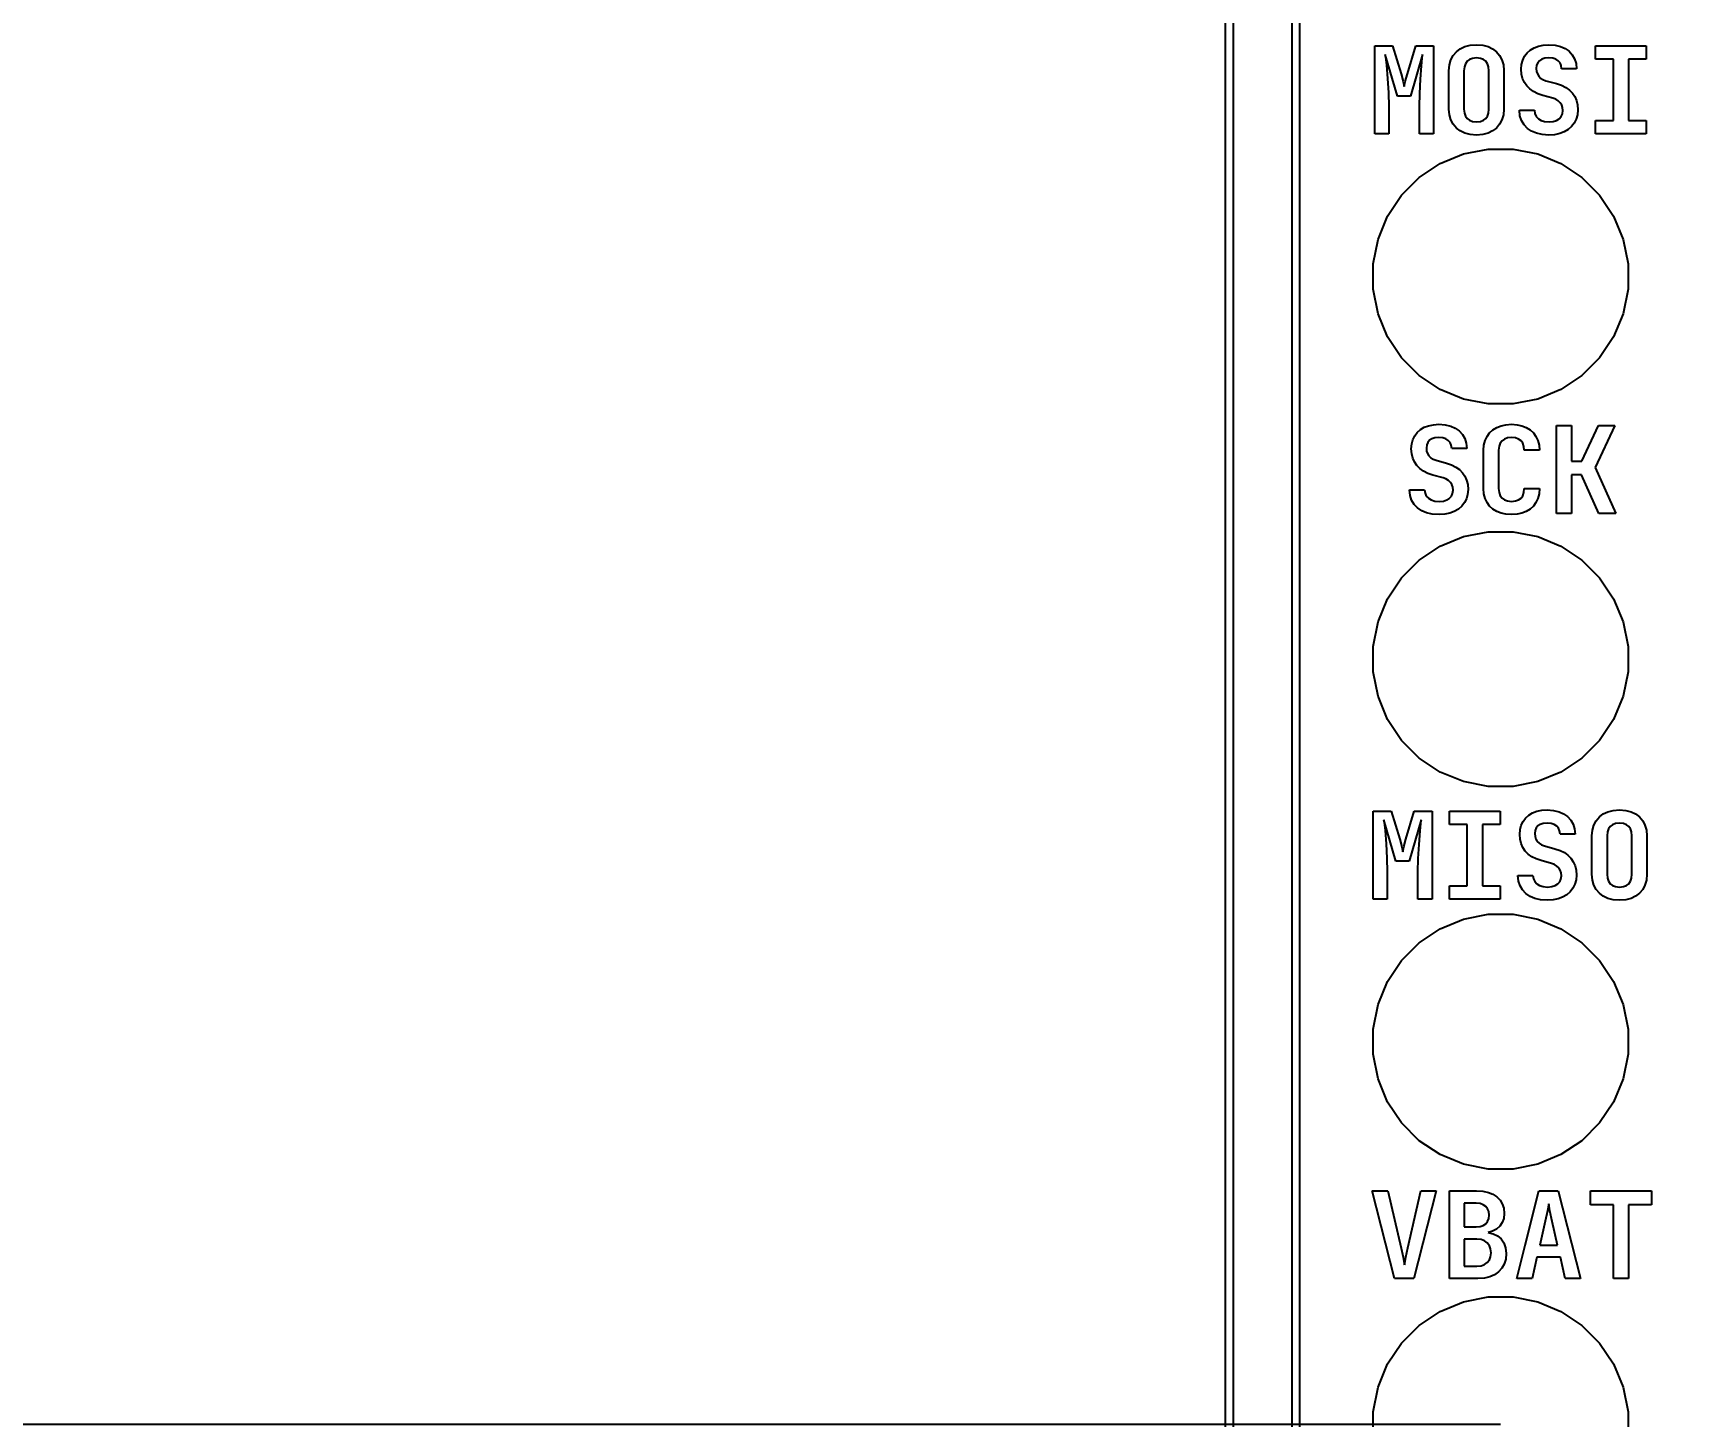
# Model space of a CAD drawing. Extents: x 76 to 193, y -170 to -23.
# Drawn here: x 123.59 to 134.55, y -95.02 to -85.83 of the extents above; entities that cross this region are included whole.
import ezdxf

# ---------------------------------------------------------------- set-up
doc = ezdxf.new("R2010")
doc.units = 0
doc.layers.get('0').update_dxf_attribs({"linetype": 'CONTINUOUS'})
doc.layers.get('Defpoints').update_dxf_attribs({"linetype": 'CONTINUOUS'})
doc.layers.add('BLACK', color=7, linetype='CONTINUOUS')
doc.dimstyles.get("Standard").update_dxf_attribs({"dimtxt": 3, "dimasz": 3, "dimexe": 0.18, "dimexo": 0.0625, "dimgap": 0.09, "dimtad": 0, "dimtih": 1, "dimtoh": 1, "dimzin": 0, "dimdsep": 46, "dimtxsty": 'Standard', "dimcen": 0.09, "dimclrd": 3, "dimclre": 3, "dimclrt": 3, "dimadec": 0, "dimazin": 0, "dimtfac": 1, "dimtofl": 0, "dimtmove": 0, "dimatfit": 3, "dimfxl": 1, "dimtolj": 1, "dimtzin": 0, "dimarcsym": 0})

# ---------------------------------------------------------------- blocks, each defined once
blk = doc.blocks.new('*D8')
at = {"color": 3, "linetype": 'Continuous', "lineweight": -2, "transparency": 16777216}
for p, q in [((133.352, -59.506), (111.055, -59.506)), ((111.235, -62.506), (111.235, -75.696)), ((111.235, -92.066), (111.235, -78.876)), ((133.324, -95.066), (111.055, -95.066))]:
    blk.add_line(p, q, dxfattribs=at)
at = {"color": 3, "linetype": 'Continuous', "transparency": 16777216}
for points in [[(110.735, -62.506), (111.735, -62.506), (111.235, -59.506)], [(110.735, -92.066), (111.735, -92.066), (111.235, -95.066)]]:
    blk.add_solid(points, dxfattribs=at)
at = {"layer": 'Defpoints', "color": 0, "linetype": 'Continuous', "transparency": 16777216}
for p in [(111.235, -59.506), (133.415, -59.506), (133.386, -95.066)]:
    blk.add_point(p, dxfattribs=at)
at = {"color": 3, "linetype": 'Continuous', "transparency": 16777216, "insert": (111.235, -77.286), "char_height": 3, "attachment_point": 5}
blk.add_mtext('\\A1;35.56', dxfattribs=at)
blk = doc.blocks.new('*D15')
at = {"color": 3, "linetype": 'Continuous', "lineweight": -2, "transparency": 16777216}
for p, q in [((134.414, -52.406), (82.008, -52.406)), ((82.188, -55.406), (82.188, -103.552)), ((82.188, -154.878), (82.188, -106.732)), ((134.486, -157.878), (82.008, -157.878))]:
    blk.add_line(p, q, dxfattribs=at)
at = {"color": 3, "linetype": 'Continuous', "transparency": 16777216}
for points in [[(81.688, -55.406), (82.688, -55.406), (82.188, -52.406)], [(81.688, -154.878), (82.688, -154.878), (82.188, -157.878)]]:
    blk.add_solid(points, dxfattribs=at)
at = {"layer": 'Defpoints', "color": 0, "linetype": 'Continuous', "transparency": 16777216}
for p in [(82.188, -52.406), (134.476, -52.406), (134.548, -157.878)]:
    blk.add_point(p, dxfattribs=at)
at = {"color": 3, "linetype": 'Continuous', "transparency": 16777216, "insert": (82.188, -105.142), "char_height": 3, "attachment_point": 5}
blk.add_mtext('\\A1;105.47', dxfattribs=at)

msp = doc.modelspace()

# ---------------------------------------------------------------- linework, layer by layer
at = {"layer": 'BLACK', "linetype": 'Continuous'}
for p, q in [((131.9407, -158.241999), (131.9407, -51.77095)), ((131.9907, -51.77095), (131.9907, -158.241999)), ((131.4995, -96.86557), (131.4995, -55.16557)), ((131.5495, -55.19057), (131.5495, -96.84057)), ((132.489271, -86.498415), (132.489271, -85.914741)), ((132.489271, -85.914741), (132.607604, -85.914741)), ((132.607604, -85.914741), (132.665183, -86.100249)), ((132.705942, -86.100249), (132.761113, -85.914741)), ((132.761113, -85.914741), (132.879446, -85.914741)), ((132.879446, -85.914741), (132.879446, -86.498415)), ((133.03086, -85.953545), (133.056697, -85.933636)), ((133.056697, -85.933636), (133.086894, -85.919104)), ((133.086894, -85.919104), (133.122292, -85.909977)), ((133.122292, -85.909977), (133.163989, -85.906749)), ((133.163989, -85.906749), (133.205667, -85.909976)), ((133.205667, -85.909976), (133.241054, -85.919103)), ((133.241054, -85.919103), (133.271246, -85.933634)), ((133.271246, -85.933634), (133.297083, -85.953545)), ((133.500559, -85.961014), (133.521585, -85.942164)), ((133.521585, -85.942164), (133.547254, -85.926745)), ((133.547254, -85.926745), (133.575373, -85.915921)), ((133.575373, -85.915921), (133.60752, -85.909133)), ((133.60752, -85.909133), (133.644405, -85.906749)), ((133.644405, -85.906749), (133.686716, -85.909791)), ((133.686716, -85.909791), (133.722507, -85.918364)), ((133.722507, -85.918364), (133.752874, -85.931924)), ((133.752874, -85.931924), (133.778686, -85.950335)), ((133.955295, -86.002714), (133.955295, -85.914741)), ((133.955295, -85.914741), (134.291102, -85.914741)), ((134.291102, -85.914741), (134.291102, -86.002714)), ((132.640372, -86.247371), (132.559622, -85.971517)), ((132.559622, -85.971517), (132.567613, -86.043089)), ((132.567613, -86.043089), (132.574802, -86.131446)), ((132.806687, -85.971517), (132.727543, -86.247371)), ((132.793078, -86.135424), (132.799882, -86.045881)), ((132.799882, -86.045881), (132.806687, -85.971517)), ((132.981692, -86.079451), (132.985017, -86.040473)), ((132.985017, -86.040473), (132.994482, -86.007141)), ((132.994482, -86.007141), (133.009709, -85.978417)), ((133.009709, -85.978417), (133.03086, -85.953545)), ((133.084215, -86.053047), (133.081634, -86.079451)), ((133.091297, -86.032578), (133.084215, -86.053047)), ((133.102397, -86.016707), (133.091297, -86.032578)), ((133.117648, -86.004929), (133.102397, -86.016707)), ((133.137687, -85.99743), (133.117648, -86.004929)), ((133.163989, -85.994688), (133.137687, -85.99743)), ((133.190268, -85.997429), (133.163989, -85.994688)), ((133.210296, -86.004928), (133.190268, -85.997429)), ((133.225546, -86.016707), (133.210296, -86.004928)), ((133.236667, -86.032581), (133.225546, -86.016707)), ((133.24376, -86.05305), (133.236667, -86.032581)), ((133.246344, -86.079451), (133.24376, -86.05305)), ((133.297083, -85.953545), (133.318288, -85.978425)), ((133.318288, -85.978425), (133.333522, -86.007035)), ((133.333522, -86.007035), (133.342972, -86.040106)), ((133.342972, -86.040106), (133.346287, -86.078648)), ((133.461305, -86.069854), (133.463922, -86.037448)), ((133.463922, -86.037448), (133.471453, -86.008896)), ((133.471453, -86.008896), (133.483673, -85.983521)), ((133.483673, -85.983521), (133.500559, -85.961014)), ((133.563757, -86.043353), (133.561248, -86.064271)), ((133.570841, -86.026473), (133.563757, -86.043353)), ((133.58243, -86.012694), (133.570841, -86.026473)), ((133.597635, -86.002732), (133.58243, -86.012694)), ((133.617568, -85.996289), (133.597635, -86.002732)), ((133.643603, -85.99392), (133.617568, -85.996289)), ((133.670108, -85.996364), (133.643603, -85.99392)), ((133.690718, -86.003061), (133.670108, -85.996364)), ((133.70673, -86.013497), (133.690718, -86.003061)), ((133.718993, -86.027893), (133.70673, -86.013497)), ((133.726481, -86.045547), (133.718993, -86.027893)), ((133.729133, -86.067446), (133.726481, -86.045547)), ((133.778686, -85.950335), (133.800247, -85.973748)), ((133.800247, -85.973748), (133.815719, -86.000581)), ((133.815719, -86.000581), (133.825413, -86.031495)), ((133.825413, -86.031495), (133.829076, -86.067446)), ((134.072826, -86.002714), (133.955295, -86.002714)), ((134.072826, -86.410476), (134.072826, -86.002714)), ((134.291102, -86.002714), (134.173571, -86.002714)), ((134.173571, -86.002714), (134.173571, -86.410476)), ((132.574802, -86.131446), (132.58042, -86.226189)), ((132.665183, -86.100249), (132.678374, -86.151023)), ((132.678374, -86.151023), (132.685179, -86.184977)), ((132.685179, -86.184977), (132.691948, -86.151023)), ((132.691948, -86.151023), (132.705942, -86.100249)), ((132.787878, -86.229784), (132.793078, -86.135424)), ((132.981692, -86.333704), (132.981692, -86.079451)), ((133.081634, -86.079451), (133.081634, -86.333704)), ((133.246344, -86.333704), (133.246344, -86.079451)), ((133.346287, -86.078648), (133.346287, -86.333704)), ((133.463748, -86.101804), (133.461305, -86.069854)), ((133.470825, -86.130498), (133.463748, -86.101804)), ((133.482363, -86.156486), (133.470825, -86.130498)), ((133.498469, -86.180196), (133.482363, -86.156486)), ((133.561248, -86.064271), (133.563158, -86.08395)), ((133.563158, -86.08395), (133.568646, -86.100962)), ((133.568646, -86.100962), (133.577614, -86.115847)), ((133.577614, -86.115847), (133.589788, -86.128268)), ((133.589788, -86.128268), (133.605428, -86.138272)), ((133.605428, -86.138272), (133.625212, -86.145823)), ((133.625212, -86.145823), (133.69476, -86.165016)), ((133.829076, -86.067446), (133.729133, -86.067446)), ((132.58042, -86.226189), (132.582828, -86.316919)), ((132.727543, -86.247371), (132.640372, -86.247371)), ((132.785889, -86.316919), (132.787878, -86.229784)), ((133.518367, -86.200666), (133.498469, -86.180196)), ((133.542273, -86.218013), (133.518367, -86.200666)), ((133.570719, -86.232293), (133.542273, -86.218013)), ((133.604414, -86.243358), (133.570719, -86.232293)), ((133.671589, -86.261748), (133.604414, -86.243358)), ((133.691365, -86.269286), (133.671589, -86.261748)), ((133.707427, -86.279418), (133.691365, -86.269286)), ((133.69476, -86.165016), (133.728898, -86.176104)), ((133.728898, -86.176104), (133.757523, -86.190343)), ((133.757523, -86.190343), (133.781394, -86.207561)), ((133.781394, -86.207561), (133.801089, -86.227794)), ((133.801089, -86.227794), (133.816938, -86.251257)), ((133.816938, -86.251257), (133.828366, -86.277328)), ((132.582828, -86.316919), (132.582828, -86.498415)), ((132.785889, -86.498415), (132.785889, -86.316919)), ((132.985017, -86.372682), (132.981692, -86.333704)), ((132.994481, -86.40602), (132.985017, -86.372682)), ((133.081634, -86.333704), (133.084215, -86.360132)), ((133.084215, -86.360132), (133.091298, -86.380611)), ((133.091298, -86.380611), (133.102397, -86.396483)), ((133.225546, -86.396483), (133.236665, -86.380609)), ((133.236665, -86.380609), (133.24376, -86.360129)), ((133.24376, -86.360129), (133.246344, -86.333704)), ((133.34296, -86.37268), (133.33349, -86.406017)), ((133.346287, -86.333704), (133.34296, -86.37268)), ((133.453165, -86.378751), (133.449301, -86.341696)), ((133.449301, -86.341696), (133.549243, -86.341696)), ((133.463437, -86.410535), (133.453165, -86.378751)), ((133.549243, -86.341696), (133.552261, -86.36442)), ((133.552261, -86.36442), (133.560867, -86.382874)), ((133.720339, -86.292143), (133.707427, -86.279418)), ((133.730063, -86.307315), (133.720339, -86.292143)), ((133.726958, -86.38365), (133.735071, -86.365597)), ((133.735915, -86.324202), (133.730063, -86.307315)), ((133.735071, -86.365597), (133.737927, -86.343301)), ((133.737927, -86.343301), (133.735915, -86.324202)), ((133.835099, -86.371655), (133.827057, -86.400629)), ((133.828366, -86.277328), (133.835421, -86.306483)), ((133.83787, -86.339323), (133.835099, -86.371655)), ((133.835421, -86.306483), (133.83787, -86.339323)), ((133.009708, -86.434757), (132.994481, -86.40602)), ((133.03086, -86.459645), (133.009708, -86.434757)), ((133.056695, -86.479538), (133.03086, -86.459645)), ((133.086891, -86.494059), (133.056695, -86.479538)), ((133.102397, -86.396483), (133.117645, -86.408241)), ((133.117645, -86.408241), (133.137684, -86.415729)), ((133.137684, -86.415729), (133.163989, -86.418467)), ((133.163989, -86.418467), (133.190271, -86.415729)), ((133.190271, -86.415729), (133.210299, -86.408242)), ((133.210299, -86.408242), (133.225546, -86.396483)), ((133.271248, -86.47954), (133.241057, -86.494061)), ((133.297083, -86.459645), (133.271248, -86.47954)), ((133.318252, -86.434754), (133.297083, -86.459645)), ((133.33349, -86.406017), (133.318252, -86.434754)), ((133.479875, -86.438072), (133.463437, -86.410535)), ((133.502866, -86.462053), (133.479875, -86.438072)), ((133.530228, -86.480742), (133.502866, -86.462053)), ((133.562422, -86.494553), (133.530228, -86.480742)), ((133.560867, -86.382874), (133.575206, -86.398088)), ((133.575206, -86.398088), (133.59359, -86.408967)), ((133.59359, -86.408967), (133.616762, -86.415938)), ((133.616762, -86.415938), (133.645976, -86.418467)), ((133.645976, -86.418467), (133.674135, -86.415974)), ((133.674135, -86.415974), (133.696222, -86.409129)), ((133.696222, -86.409129), (133.713535, -86.398472)), ((133.713535, -86.398472), (133.726958, -86.38365)), ((133.746302, -86.485642), (133.716597, -86.496921)), ((133.773548, -86.469605), (133.746302, -86.485642)), ((133.795886, -86.450084), (133.773548, -86.469605)), ((133.813861, -86.426877), (133.795886, -86.450084)), ((133.827057, -86.400629), (133.813861, -86.426877)), ((133.955295, -86.498415), (133.955295, -86.410476)), ((133.955295, -86.410476), (134.072826, -86.410476)), ((134.173571, -86.410476), (134.291102, -86.410476)), ((134.291102, -86.410476), (134.291102, -86.498415)), ((132.582828, -86.498415), (132.489271, -86.498415)), ((132.879446, -86.498415), (132.785889, -86.498415)), ((133.077758, -86.632171), (133.241185, -86.599663)), ((133.12229, -86.503181), (133.086891, -86.494059)), ((133.163989, -86.506406), (133.12229, -86.503181)), ((133.20567, -86.503181), (133.163989, -86.506406)), ((133.241057, -86.494061), (133.20567, -86.503181)), ((133.241185, -86.599663), (133.407815, -86.599663)), ((133.407815, -86.599663), (133.571242, -86.632171)), ((133.60036, -86.5033), (133.562422, -86.494553)), ((133.645173, -86.506406), (133.60036, -86.5033)), ((133.683105, -86.503952), (133.645173, -86.506406)), ((133.716597, -86.496921), (133.683105, -86.503952)), ((134.291102, -86.498415), (133.955295, -86.498415)), ((132.785266, -86.788511), (132.923813, -86.695937)), ((132.923813, -86.695937), (133.077758, -86.632171)), ((133.571242, -86.632171), (133.725187, -86.695937)), ((133.725187, -86.695937), (133.863734, -86.788511)), ((132.667441, -86.906336), (132.785266, -86.788511)), ((133.863734, -86.788511), (133.981559, -86.906336)), ((132.574867, -87.044883), (132.667441, -86.906336)), ((133.981559, -86.906336), (134.074133, -87.044883)), ((132.511101, -87.198828), (132.574867, -87.044883)), ((134.074133, -87.044883), (134.137899, -87.198828)), ((132.478593, -87.362255), (132.511101, -87.198828)), ((134.137899, -87.198828), (134.170407, -87.362255)), ((132.478593, -87.528885), (132.478593, -87.362255)), ((134.170407, -87.362255), (134.170407, -87.528885)), ((132.511101, -87.692312), (132.478593, -87.528885)), ((134.170407, -87.528885), (134.137899, -87.692312)), ((132.574867, -87.846257), (132.511101, -87.692312)), ((134.137899, -87.692312), (134.074133, -87.846257)), ((132.667441, -87.984804), (132.574867, -87.846257)), ((134.074133, -87.846257), (133.981559, -87.984804)), ((132.785266, -88.102629), (132.667441, -87.984804)), ((133.981559, -87.984804), (133.863734, -88.102629)), ((132.923813, -88.195203), (132.785266, -88.102629)), ((133.863734, -88.102629), (133.725187, -88.195203)), ((133.077758, -88.258969), (132.923813, -88.195203)), ((133.725187, -88.195203), (133.571242, -88.258969)), ((133.241185, -88.291477), (133.077758, -88.258969)), ((133.407815, -88.291477), (133.241185, -88.291477)), ((133.571242, -88.258969), (133.407815, -88.291477)), ((132.771332, -88.481014), (132.792358, -88.462164)), ((132.792358, -88.462164), (132.818028, -88.446745)), ((132.818028, -88.446745), (132.846147, -88.435921)), ((132.846147, -88.435921), (132.878293, -88.429133)), ((132.878293, -88.429133), (132.915179, -88.426749)), ((132.915179, -88.426749), (132.95749, -88.429791)), ((132.95749, -88.429791), (132.99328, -88.438364)), ((132.99328, -88.438364), (133.023647, -88.451924)), ((133.023647, -88.451924), (133.049459, -88.470335)), ((133.251698, -88.484072), (133.272997, -88.464171)), ((133.272997, -88.464171), (133.298827, -88.447931)), ((133.298827, -88.447931), (133.327268, -88.436456)), ((133.327268, -88.436456), (133.359798, -88.429271)), ((133.359798, -88.429271), (133.397165, -88.426749)), ((133.397165, -88.426749), (133.433988, -88.429259)), ((133.433988, -88.429259), (133.466266, -88.436433)), ((133.466266, -88.436433), (133.4947, -88.447931)), ((133.4947, -88.447931), (133.520577, -88.464159)), ((133.520577, -88.464159), (133.542021, -88.484061)), ((133.69448, -89.018415), (133.69448, -88.434741)), ((133.69448, -88.434741), (133.794423, -88.434741)), ((133.794423, -88.434741), (133.794423, -88.670604)), ((133.864006, -88.670604), (133.973545, -88.434741)), ((134.082282, -88.434741), (133.951945, -88.714573)), ((133.973545, -88.434741), (134.082282, -88.434741)), ((132.732078, -88.589854), (132.734695, -88.557448)), ((132.734695, -88.557448), (132.742226, -88.528896)), ((132.742226, -88.528896), (132.754447, -88.503521)), ((132.754447, -88.503521), (132.771332, -88.481014)), ((132.83453, -88.563353), (132.832021, -88.584271)), ((132.841614, -88.546473), (132.83453, -88.563353)), ((132.853203, -88.532694), (132.841614, -88.546473)), ((132.868408, -88.522732), (132.853203, -88.532694)), ((132.888341, -88.516289), (132.868408, -88.522732)), ((132.914376, -88.51392), (132.888341, -88.516289)), ((132.940881, -88.516364), (132.914376, -88.51392)), ((132.961491, -88.523061), (132.940881, -88.516364)), ((132.977503, -88.533497), (132.961491, -88.523061)), ((132.989766, -88.547893), (132.977503, -88.533497)), ((132.997255, -88.565547), (132.989766, -88.547893)), ((132.999907, -88.587446), (132.997255, -88.565547)), ((133.049459, -88.470335), (133.07102, -88.493748)), ((133.07102, -88.493748), (133.086493, -88.520581)), ((133.086493, -88.520581), (133.096187, -88.551495)), ((133.096187, -88.551495), (133.099849, -88.587446)), ((133.211692, -88.599451), (133.214374, -88.564892)), ((133.214374, -88.564892), (133.222064, -88.534624)), ((133.222064, -88.534624), (133.234479, -88.507918)), ((133.234479, -88.507918), (133.251698, -88.484072)), ((133.314393, -88.572384), (133.311634, -88.598648)), ((133.321989, -88.552053), (133.314393, -88.572384)), ((133.334003, -88.536289), (133.321989, -88.552053)), ((133.350196, -88.524689), (133.334003, -88.536289)), ((133.370823, -88.517347), (133.350196, -88.524689)), ((133.397165, -88.514688), (133.370823, -88.517347)), ((133.423489, -88.517402), (133.397165, -88.514688)), ((133.443972, -88.524883), (133.423489, -88.517402)), ((133.459943, -88.536707), (133.443972, -88.524883)), ((133.471749, -88.552675), (133.459943, -88.536707)), ((133.479218, -88.573147), (133.471749, -88.552675)), ((133.481928, -88.599451), (133.479218, -88.573147)), ((133.542021, -88.484061), (133.559467, -88.507918)), ((133.559467, -88.507918), (133.572119, -88.534649)), ((133.572119, -88.534649), (133.579945, -88.564915)), ((133.579945, -88.564915), (133.582673, -88.599451)), ((132.734521, -88.621804), (132.732078, -88.589854)), ((132.741598, -88.650498), (132.734521, -88.621804)), ((132.753137, -88.676486), (132.741598, -88.650498)), ((132.769243, -88.700196), (132.753137, -88.676486)), ((132.832021, -88.584271), (132.833932, -88.60395)), ((132.833932, -88.60395), (132.839419, -88.620962)), ((132.839419, -88.620962), (132.848387, -88.635847)), ((132.848387, -88.635847), (132.860562, -88.648268)), ((132.860562, -88.648268), (132.876202, -88.658272)), ((132.876202, -88.658272), (132.895986, -88.665823)), ((132.895986, -88.665823), (132.965534, -88.685016)), ((133.099849, -88.587446), (132.999907, -88.587446)), ((133.211692, -88.853704), (133.211692, -88.599451)), ((133.311634, -88.598648), (133.311634, -88.853704)), ((133.582673, -88.599451), (133.481928, -88.599451)), ((133.794423, -88.670604), (133.864006, -88.670604)), ((132.78914, -88.720666), (132.769243, -88.700196)), ((132.813046, -88.738013), (132.78914, -88.720666)), ((132.841493, -88.752293), (132.813046, -88.738013)), ((132.875188, -88.763358), (132.841493, -88.752293)), ((132.942363, -88.781748), (132.875188, -88.763358)), ((132.962139, -88.789286), (132.942363, -88.781748)), ((132.9782, -88.799418), (132.962139, -88.789286)), ((132.965534, -88.685016), (132.999671, -88.696104)), ((132.999671, -88.696104), (133.028296, -88.710343)), ((133.028296, -88.710343), (133.052167, -88.727561)), ((133.052167, -88.727561), (133.071862, -88.747794)), ((133.071862, -88.747794), (133.087712, -88.771257)), ((133.087712, -88.771257), (133.09914, -88.797328)), ((133.862401, -88.761753), (133.794423, -88.761753)), ((133.794423, -88.761753), (133.794423, -89.018415)), ((133.977523, -89.018415), (133.862401, -88.761753)), ((133.951945, -88.714573), (134.088668, -89.018415)), ((132.723938, -88.898751), (132.720074, -88.861696)), ((132.720074, -88.861696), (132.820017, -88.861696)), ((132.73421, -88.930535), (132.723938, -88.898751)), ((132.820017, -88.861696), (132.823035, -88.88442)), ((132.823035, -88.88442), (132.83164, -88.902874)), ((132.83164, -88.902874), (132.845979, -88.918088)), ((132.991113, -88.812143), (132.9782, -88.799418)), ((132.984308, -88.918472), (132.997732, -88.90365)), ((133.000836, -88.827315), (132.991113, -88.812143)), ((132.997732, -88.90365), (133.005844, -88.885597)), ((133.006688, -88.844202), (133.000836, -88.827315)), ((133.005844, -88.885597), (133.0087, -88.863301)), ((133.0087, -88.863301), (133.006688, -88.844202)), ((133.105873, -88.891655), (133.097831, -88.920629)), ((133.09914, -88.797328), (133.106194, -88.826483)), ((133.108643, -88.859323), (133.105873, -88.891655)), ((133.106194, -88.826483), (133.108643, -88.859323)), ((133.214373, -88.888263), (133.211692, -88.853704)), ((133.222063, -88.918544), (133.214373, -88.888263)), ((133.311634, -88.853704), (133.314385, -88.88)), ((133.314385, -88.88), (133.321976, -88.900484)), ((133.321976, -88.900484), (133.334003, -88.916483)), ((133.459943, -88.916483), (133.471747, -88.900514)), ((133.471747, -88.900514), (133.479218, -88.880032)), ((133.479218, -88.880032), (133.481928, -88.853704)), ((133.481928, -88.853704), (133.582673, -88.853704)), ((133.579946, -88.88824), (133.57212, -88.918519)), ((133.582673, -88.853704), (133.579946, -88.88824)), ((132.750648, -88.958072), (132.73421, -88.930535)), ((132.77364, -88.982053), (132.750648, -88.958072)), ((132.801001, -89.000742), (132.77364, -88.982053)), ((132.833196, -89.014553), (132.801001, -89.000742)), ((132.845979, -88.918088), (132.864364, -88.928967)), ((132.864364, -88.928967), (132.887535, -88.935938)), ((132.887535, -88.935938), (132.916749, -88.938467)), ((132.916749, -88.938467), (132.944908, -88.935974)), ((132.944908, -88.935974), (132.966995, -88.929129)), ((132.966995, -88.929129), (132.984308, -88.918472)), ((133.017075, -89.005642), (132.987371, -89.016921)), ((133.044321, -88.989605), (133.017075, -89.005642)), ((133.066659, -88.970084), (133.044321, -88.989605)), ((133.084635, -88.946877), (133.066659, -88.970084)), ((133.097831, -88.920629), (133.084635, -88.946877)), ((133.234479, -88.945272), (133.222063, -88.918544)), ((133.251696, -88.969096), (133.234479, -88.945272)), ((133.272995, -88.988986), (133.251696, -88.969096)), ((133.298827, -89.005224), (133.272995, -88.988986)), ((133.327268, -89.016699), (133.298827, -89.005224)), ((133.334003, -88.916483), (133.350226, -88.928304)), ((133.350226, -88.928304), (133.370854, -88.935768)), ((133.370854, -88.935768), (133.397165, -88.938467)), ((133.397165, -88.938467), (133.423492, -88.935757)), ((133.423492, -88.935757), (133.443975, -88.928287)), ((133.443975, -88.928287), (133.459943, -88.916483)), ((133.4947, -89.005224), (133.466266, -89.016723)), ((133.520579, -88.988999), (133.4947, -89.005224)), ((133.542023, -88.969108), (133.520579, -88.988999)), ((133.559467, -88.945272), (133.542023, -88.969108)), ((133.57212, -88.918519), (133.559467, -88.945272)), ((132.871133, -89.0233), (132.833196, -89.014553)), ((132.915946, -89.026406), (132.871133, -89.0233)), ((132.953878, -89.023952), (132.915946, -89.026406)), ((132.987371, -89.016921), (132.953878, -89.023952)), ((133.359798, -89.023884), (133.327268, -89.016699)), ((133.397165, -89.026406), (133.359798, -89.023884)), ((133.433988, -89.023896), (133.397165, -89.026406)), ((133.466266, -89.016723), (133.433988, -89.023896)), ((133.794423, -89.018415), (133.69448, -89.018415)), ((134.088668, -89.018415), (133.977523, -89.018415)), ((132.923813, -89.235937), (133.077758, -89.172171)), ((133.077758, -89.172171), (133.241185, -89.139663)), ((133.241185, -89.139663), (133.407815, -89.139663)), ((133.407815, -89.139663), (133.571242, -89.172171)), ((133.571242, -89.172171), (133.725187, -89.235937)), ((132.667441, -89.446336), (132.785266, -89.328511)), ((132.785266, -89.328511), (132.923813, -89.235937)), ((133.725187, -89.235937), (133.863734, -89.328511)), ((133.863734, -89.328511), (133.981559, -89.446336)), ((132.574867, -89.584883), (132.667441, -89.446336)), ((133.981559, -89.446336), (134.074133, -89.584883)), ((132.511101, -89.738828), (132.574867, -89.584883)), ((134.074133, -89.584883), (134.137899, -89.738828)), ((132.478593, -89.902255), (132.511101, -89.738828)), ((134.137899, -89.738828), (134.170407, -89.902255)), ((132.478593, -90.068885), (132.478593, -89.902255)), ((134.170407, -89.902255), (134.170407, -90.068885)), ((132.511101, -90.232312), (132.478593, -90.068885)), ((134.170407, -90.068885), (134.137899, -90.232312)), ((132.574867, -90.386257), (132.511101, -90.232312)), ((134.137899, -90.232312), (134.074133, -90.386257)), ((132.667441, -90.524804), (132.574867, -90.386257)), ((134.074133, -90.386257), (133.981559, -90.524804)), ((132.785266, -90.642629), (132.667441, -90.524804)), ((133.981559, -90.524804), (133.863734, -90.642629)), ((132.923813, -90.735203), (132.785266, -90.642629)), ((133.863734, -90.642629), (133.725187, -90.735203)), ((133.077758, -90.798969), (132.923813, -90.735203)), ((133.725187, -90.735203), (133.571242, -90.798969)), ((133.241185, -90.831477), (133.077758, -90.798969)), ((133.407815, -90.831477), (133.241185, -90.831477)), ((133.571242, -90.798969), (133.407815, -90.831477)), ((132.479271, -91.578415), (132.479271, -90.994741)), ((132.479271, -90.994741), (132.597604, -90.994741)), ((132.630372, -91.327371), (132.549622, -91.051517)), ((132.549622, -91.051517), (132.557613, -91.123089)), ((132.597604, -90.994741), (132.655183, -91.180249)), ((132.695942, -91.180249), (132.751113, -90.994741)), ((132.796687, -91.051517), (132.717543, -91.327371)), ((132.751113, -90.994741), (132.869446, -90.994741)), ((132.789882, -91.125881), (132.796687, -91.051517)), ((132.869446, -90.994741), (132.869446, -91.578415)), ((132.986069, -91.082714), (132.986069, -90.994741)), ((132.986069, -90.994741), (133.321875, -90.994741)), ((133.103599, -91.082714), (132.986069, -91.082714)), ((133.103599, -91.490476), (133.103599, -91.082714)), ((133.321875, -91.082714), (133.204344, -91.082714)), ((133.204344, -91.082714), (133.204344, -91.490476)), ((133.321875, -90.994741), (133.321875, -91.082714)), ((133.453922, -91.117448), (133.461453, -91.088896)), ((133.461453, -91.088896), (133.473673, -91.063521)), ((133.473673, -91.063521), (133.490559, -91.041014)), ((133.490559, -91.041014), (133.511585, -91.022164)), ((133.511585, -91.022164), (133.537254, -91.006745)), ((133.537254, -91.006745), (133.565373, -90.995921)), ((133.57243, -91.092694), (133.560841, -91.106473)), ((133.565373, -90.995921), (133.59752, -90.989133)), ((133.587635, -91.082732), (133.57243, -91.092694)), ((133.607568, -91.076289), (133.587635, -91.082732)), ((133.59752, -90.989133), (133.634405, -90.986749)), ((133.633603, -91.07392), (133.607568, -91.076289)), ((133.660108, -91.076364), (133.633603, -91.07392)), ((133.634405, -90.986749), (133.676716, -90.989791)), ((133.680718, -91.083061), (133.660108, -91.076364)), ((133.676716, -90.989791), (133.712507, -90.998364)), ((133.69673, -91.093497), (133.680718, -91.083061)), ((133.708993, -91.107893), (133.69673, -91.093497)), ((133.712507, -90.998364), (133.742874, -91.011924)), ((133.742874, -91.011924), (133.768686, -91.030335)), ((133.768686, -91.030335), (133.790247, -91.053748)), ((133.790247, -91.053748), (133.805719, -91.080581)), ((133.805719, -91.080581), (133.815413, -91.111495)), ((133.934244, -91.120473), (133.943709, -91.087141)), ((133.943709, -91.087141), (133.958936, -91.058417)), ((133.958936, -91.058417), (133.980087, -91.033545)), ((133.980087, -91.033545), (134.005924, -91.013636)), ((134.005924, -91.013636), (134.036121, -90.999104)), ((134.036121, -90.999104), (134.071519, -90.989977)), ((134.066875, -91.084929), (134.051624, -91.096707)), ((134.086913, -91.07743), (134.066875, -91.084929)), ((134.071519, -90.989977), (134.113216, -90.986749)), ((134.113216, -91.074688), (134.086913, -91.07743)), ((134.113216, -90.986749), (134.154894, -90.989976)), ((134.139495, -91.077429), (134.113216, -91.074688)), ((134.159523, -91.084928), (134.139495, -91.077429)), ((134.154894, -90.989976), (134.190281, -90.999103)), ((134.174773, -91.096707), (134.159523, -91.084928)), ((134.190281, -90.999103), (134.220473, -91.013634)), ((134.220473, -91.013634), (134.24631, -91.033545)), ((134.24631, -91.033545), (134.267515, -91.058425)), ((134.267515, -91.058425), (134.282749, -91.087035)), ((134.282749, -91.087035), (134.292199, -91.120106)), ((132.557613, -91.123089), (132.564802, -91.211446)), ((132.655183, -91.180249), (132.668374, -91.231023)), ((132.681948, -91.231023), (132.695942, -91.180249)), ((132.783078, -91.215424), (132.789882, -91.125881)), ((133.451305, -91.149854), (133.453922, -91.117448)), ((133.453748, -91.181804), (133.451305, -91.149854)), ((133.460825, -91.210498), (133.453748, -91.181804)), ((133.553757, -91.123353), (133.551248, -91.144271)), ((133.551248, -91.144271), (133.553158, -91.16395)), ((133.553158, -91.16395), (133.558646, -91.180962)), ((133.560841, -91.106473), (133.553757, -91.123353)), ((133.558646, -91.180962), (133.567614, -91.195847)), ((133.567614, -91.195847), (133.579788, -91.208268)), ((133.716481, -91.125547), (133.708993, -91.107893)), ((133.719133, -91.147446), (133.716481, -91.125547)), ((133.819076, -91.147446), (133.719133, -91.147446)), ((133.815413, -91.111495), (133.819076, -91.147446)), ((133.930918, -91.159451), (133.934244, -91.120473)), ((133.930918, -91.413704), (133.930918, -91.159451)), ((134.033441, -91.133047), (134.030861, -91.159451)), ((134.030861, -91.159451), (134.030861, -91.413704)), ((134.040524, -91.112578), (134.033441, -91.133047)), ((134.051624, -91.096707), (134.040524, -91.112578)), ((134.185894, -91.112581), (134.174773, -91.096707)), ((134.192987, -91.13305), (134.185894, -91.112581)), ((134.195571, -91.159451), (134.192987, -91.13305)), ((134.195571, -91.413704), (134.195571, -91.159451)), ((134.292199, -91.120106), (134.295514, -91.158648)), ((134.295514, -91.158648), (134.295514, -91.413704)), ((132.564802, -91.211446), (132.57042, -91.306189)), ((132.57042, -91.306189), (132.572828, -91.396919)), ((132.668374, -91.231023), (132.675179, -91.264977)), ((132.675179, -91.264977), (132.681948, -91.231023)), ((132.775889, -91.396919), (132.777878, -91.309784)), ((132.777878, -91.309784), (132.783078, -91.215424)), ((133.472363, -91.236486), (133.460825, -91.210498)), ((133.488469, -91.260196), (133.472363, -91.236486)), ((133.508367, -91.280666), (133.488469, -91.260196)), ((133.532273, -91.298013), (133.508367, -91.280666)), ((133.560719, -91.312293), (133.532273, -91.298013)), ((133.594414, -91.323358), (133.560719, -91.312293)), ((133.579788, -91.208268), (133.595428, -91.218272)), ((133.595428, -91.218272), (133.615212, -91.225823)), ((133.615212, -91.225823), (133.68476, -91.245016)), ((133.68476, -91.245016), (133.718898, -91.256104)), ((133.718898, -91.256104), (133.747523, -91.270343)), ((133.747523, -91.270343), (133.771394, -91.287561)), ((133.771394, -91.287561), (133.791089, -91.307794)), ((133.791089, -91.307794), (133.806938, -91.331257)), ((132.572828, -91.396919), (132.572828, -91.578415)), ((132.717543, -91.327371), (132.630372, -91.327371)), ((132.775889, -91.578415), (132.775889, -91.396919)), ((133.443165, -91.458751), (133.439301, -91.421696)), ((133.439301, -91.421696), (133.539243, -91.421696)), ((133.539243, -91.421696), (133.542261, -91.44442)), ((133.661589, -91.341748), (133.594414, -91.323358)), ((133.681365, -91.349286), (133.661589, -91.341748)), ((133.697427, -91.359418), (133.681365, -91.349286)), ((133.710339, -91.372143), (133.697427, -91.359418)), ((133.720063, -91.387315), (133.710339, -91.372143)), ((133.725915, -91.404202), (133.720063, -91.387315)), ((133.725071, -91.445597), (133.727927, -91.423301)), ((133.727927, -91.423301), (133.725915, -91.404202)), ((133.806938, -91.331257), (133.818366, -91.357328)), ((133.818366, -91.357328), (133.825421, -91.386483)), ((133.82787, -91.419323), (133.825099, -91.451655)), ((133.825421, -91.386483), (133.82787, -91.419323)), ((133.934244, -91.452682), (133.930918, -91.413704)), ((134.030861, -91.413704), (134.033442, -91.440132)), ((134.192986, -91.440129), (134.195571, -91.413704)), ((134.295514, -91.413704), (134.292186, -91.45268)), ((132.986069, -91.578415), (132.986069, -91.490476)), ((132.986069, -91.490476), (133.103599, -91.490476)), ((133.204344, -91.490476), (133.321875, -91.490476)), ((133.321875, -91.490476), (133.321875, -91.578415)), ((133.453437, -91.490535), (133.443165, -91.458751)), ((133.469875, -91.518072), (133.453437, -91.490535)), ((133.492866, -91.542053), (133.469875, -91.518072)), ((133.542261, -91.44442), (133.550867, -91.462874)), ((133.550867, -91.462874), (133.565206, -91.478088)), ((133.565206, -91.478088), (133.58359, -91.488967)), ((133.58359, -91.488967), (133.606762, -91.495938)), ((133.606762, -91.495938), (133.635976, -91.498467)), ((133.635976, -91.498467), (133.664135, -91.495974)), ((133.664135, -91.495974), (133.686222, -91.489129)), ((133.686222, -91.489129), (133.703535, -91.478472)), ((133.703535, -91.478472), (133.716958, -91.46365)), ((133.716958, -91.46365), (133.725071, -91.445597)), ((133.785886, -91.530084), (133.763548, -91.549605)), ((133.803861, -91.506877), (133.785886, -91.530084)), ((133.817057, -91.480629), (133.803861, -91.506877)), ((133.825099, -91.451655), (133.817057, -91.480629)), ((133.943708, -91.48602), (133.934244, -91.452682)), ((133.958934, -91.514757), (133.943708, -91.48602)), ((133.980087, -91.539645), (133.958934, -91.514757)), ((134.033442, -91.440132), (134.040525, -91.460611)), ((134.040525, -91.460611), (134.051624, -91.476483)), ((134.051624, -91.476483), (134.066872, -91.488241)), ((134.066872, -91.488241), (134.08691, -91.495729)), ((134.08691, -91.495729), (134.113216, -91.498467)), ((134.113216, -91.498467), (134.139498, -91.495729)), ((134.139498, -91.495729), (134.159526, -91.488242)), ((134.159526, -91.488242), (134.174773, -91.476483)), ((134.174773, -91.476483), (134.185892, -91.460609)), ((134.185892, -91.460609), (134.192986, -91.440129)), ((134.267479, -91.514754), (134.24631, -91.539645)), ((134.282716, -91.486017), (134.267479, -91.514754)), ((134.292186, -91.45268), (134.282716, -91.486017)), ((132.572828, -91.578415), (132.479271, -91.578415)), ((132.869446, -91.578415), (132.775889, -91.578415)), ((133.321875, -91.578415), (132.986069, -91.578415)), ((133.520228, -91.560742), (133.492866, -91.542053)), ((133.552422, -91.574553), (133.520228, -91.560742)), ((133.59036, -91.5833), (133.552422, -91.574553)), ((133.635173, -91.586406), (133.59036, -91.5833)), ((133.673105, -91.583952), (133.635173, -91.586406)), ((133.706597, -91.576921), (133.673105, -91.583952)), ((133.736302, -91.565642), (133.706597, -91.576921)), ((133.763548, -91.549605), (133.736302, -91.565642)), ((134.005922, -91.559538), (133.980087, -91.539645)), ((134.036118, -91.574059), (134.005922, -91.559538)), ((134.071517, -91.583181), (134.036118, -91.574059)), ((134.113216, -91.586406), (134.071517, -91.583181)), ((134.154896, -91.583181), (134.113216, -91.586406)), ((134.190284, -91.574061), (134.154896, -91.583181)), ((134.220475, -91.55954), (134.190284, -91.574061)), ((134.24631, -91.539645), (134.220475, -91.55954)), ((132.923813, -91.775937), (133.077758, -91.712171)), ((133.077758, -91.712171), (133.241185, -91.679663)), ((133.241185, -91.679663), (133.407815, -91.679663)), ((133.407815, -91.679663), (133.571242, -91.712171)), ((133.571242, -91.712171), (133.725187, -91.775937)), ((132.785266, -91.868511), (132.923813, -91.775937)), ((133.725187, -91.775937), (133.863734, -91.868511)), ((132.667441, -91.986336), (132.785266, -91.868511)), ((133.863734, -91.868511), (133.981559, -91.986336)), ((132.574867, -92.124883), (132.667441, -91.986336)), ((133.981559, -91.986336), (134.074133, -92.124883)), ((132.511101, -92.278828), (132.574867, -92.124883)), ((134.074133, -92.124883), (134.137899, -92.278828)), ((132.478593, -92.442255), (132.511101, -92.278828)), ((134.137899, -92.278828), (134.170407, -92.442255)), ((132.478593, -92.608885), (132.478593, -92.442255)), ((134.170407, -92.442255), (134.170407, -92.608885)), ((132.511101, -92.772312), (132.478593, -92.608885)), ((134.170407, -92.608885), (134.137899, -92.772312)), ((132.574867, -92.926257), (132.511101, -92.772312)), ((134.137899, -92.772312), (134.074133, -92.926257)), ((132.667441, -93.064804), (132.574867, -92.926257)), ((134.074133, -92.926257), (133.981559, -93.064804)), ((132.785266, -93.182629), (132.667441, -93.064804)), ((133.981559, -93.064804), (133.863734, -93.182629)), ((132.923813, -93.275203), (132.785266, -93.182629)), ((133.077758, -93.338969), (132.923813, -93.275203)), ((133.725187, -93.275203), (133.571242, -93.338969)), ((133.863734, -93.182629), (133.725187, -93.275203)), ((133.241185, -93.371477), (133.077758, -93.338969)), ((133.407815, -93.371477), (133.241185, -93.371477)), ((133.571242, -93.338969), (133.407815, -93.371477)), ((132.619609, -94.098415), (132.472486, -93.514741)), ((132.472486, -93.514741), (132.576407, -93.514741)), ((132.576407, -93.514741), (132.66438, -93.895319)), ((132.70835, -93.894516), (132.795485, -93.514741)), ((132.896231, -93.514741), (132.749108, -94.098415)), ((132.795485, -93.514741), (132.896231, -93.514741)), ((132.98567, -93.75542), (132.98567, -93.514741)), ((132.98567, -93.514741), (133.164792, -93.514741)), ((133.163187, -93.597898), (133.083205, -93.597898)), ((133.083205, -93.597898), (133.083205, -93.75542)), ((133.189023, -93.600487), (133.163187, -93.597898)), ((133.164792, -93.514741), (133.207307, -93.517587)), ((133.20955, -93.607674), (133.189023, -93.600487)), ((133.207307, -93.517587), (133.243169, -93.525586)), ((133.22593, -93.61908), (133.20955, -93.607674)), ((133.243169, -93.525586), (133.273463, -93.538168)), ((133.273463, -93.538168), (133.299072, -93.555116)), ((133.299072, -93.555116), (133.320692, -93.577032)), ((133.320692, -93.577032), (133.335985, -93.60218)), ((133.335985, -93.60218), (133.345377, -93.631201)), ((133.487937, -93.875358), (133.578835, -93.514741)), ((133.578835, -93.514741), (133.707567, -93.514741)), ((133.643603, -93.601911), (133.634774, -93.64787)), ((133.652362, -93.64787), (133.643603, -93.601911)), ((133.707567, -93.514741), (133.855457, -94.098415)), ((133.92012, -93.607495), (133.92012, -93.514741)), ((133.92012, -93.514741), (134.326277, -93.514741)), ((134.072826, -93.607495), (133.92012, -93.607495)), ((134.072826, -94.098415), (134.072826, -93.607495)), ((134.326277, -93.607495), (134.173571, -93.607495)), ((134.173571, -93.607495), (134.173571, -94.098415)), ((134.326277, -93.514741), (134.326277, -93.607495)), ((133.225511, -93.734238), (133.238188, -93.718729)), ((133.238398, -93.634518), (133.22593, -93.61908)), ((133.238188, -93.718729), (133.245962, -93.699742)), ((133.246023, -93.653246), (133.238398, -93.634518)), ((133.245962, -93.699742), (133.248717, -93.67624)), ((133.248717, -93.67624), (133.246023, -93.653246)), ((133.335077, -93.726711), (133.318684, -93.750639)), ((133.345131, -93.698571), (133.335077, -93.726711)), ((133.34866, -93.665074), (133.345131, -93.698571)), ((133.345377, -93.631201), (133.34866, -93.665074)), ((133.619594, -93.717837), (133.584419, -93.875358)), ((133.634774, -93.64787), (133.619594, -93.717837)), ((133.667576, -93.718639), (133.652362, -93.64787)), ((133.702752, -93.875358), (133.667576, -93.718639)), ((132.98567, -94.015257), (132.98567, -93.75542)), ((133.083205, -93.75542), (133.163187, -93.75542)), ((133.167165, -93.83617), (133.083205, -93.83617)), ((133.083205, -93.83617), (133.083205, -94.015257)), ((133.163187, -93.75542), (133.188486, -93.752858)), ((133.195452, -93.839211), (133.167165, -93.83617)), ((133.188486, -93.752858), (133.208911, -93.745694)), ((133.208911, -93.745694), (133.225511, -93.734238)), ((133.27147, -93.783871), (133.241529, -93.7922)), ((133.241529, -93.7922), (133.275098, -93.799962)), ((133.296935, -93.770075), (133.27147, -93.783871)), ((133.275098, -93.799962), (133.303709, -93.814167)), ((133.318684, -93.750639), (133.296935, -93.770075)), ((133.303709, -93.814167), (133.328281, -93.834983)), ((133.328281, -93.834983), (133.346722, -93.861077)), ((132.66438, -93.895319), (132.677955, -93.955689)), ((132.696345, -93.955689), (132.70835, -93.894516)), ((133.218086, -93.847713), (133.195452, -93.839211)), ((133.236329, -93.861365), (133.218086, -93.847713)), ((133.250128, -93.879519), (133.236329, -93.861365)), ((133.258559, -93.901168), (133.250128, -93.879519)), ((133.258524, -93.953404), (133.261524, -93.927318)), ((133.261524, -93.927318), (133.258559, -93.901168)), ((133.346722, -93.861077), (133.358187, -93.892919)), ((133.358187, -93.892919), (133.362269, -93.932099)), ((133.362269, -93.932099), (133.358883, -93.969284)), ((133.431713, -94.098415), (133.487937, -93.875358)), ((133.584419, -93.875358), (133.702752, -93.875358)), ((132.677955, -93.955689), (132.687552, -94.007266)), ((132.687552, -94.007266), (132.696345, -93.955689)), ((132.98567, -94.098415), (132.98567, -94.015257)), ((133.083205, -94.015257), (133.167165, -94.015257)), ((133.167165, -94.015257), (133.195576, -94.012382)), ((133.195576, -94.012382), (133.218209, -94.004386)), ((133.218209, -94.004386), (133.236329, -93.991667)), ((133.236329, -93.991667), (133.250072, -93.974473)), ((133.250072, -93.974473), (133.258524, -93.953404)), ((133.311496, -94.053259), (133.285019, -94.072338)), ((133.333511, -94.029014), (133.311496, -94.053259)), ((133.349203, -94.001255), (133.333511, -94.029014)), ((133.358883, -93.969284), (133.349203, -94.001255)), ((133.566028, -93.95691), (133.534063, -94.098415)), ((133.721142, -93.95691), (133.566028, -93.95691)), ((133.753142, -94.098415), (133.721142, -93.95691)), ((132.749108, -94.098415), (132.619609, -94.098415)), ((133.173586, -94.098415), (132.98567, -94.098415)), ((133.217083, -94.095264), (133.173586, -94.098415)), ((133.253848, -94.086385), (133.217083, -94.095264)), ((133.285019, -94.072338), (133.253848, -94.086385)), ((133.534063, -94.098415), (133.431713, -94.098415)), ((133.855457, -94.098415), (133.753142, -94.098415)), ((134.173571, -94.098415), (134.072826, -94.098415)), ((132.923813, -94.315937), (133.077758, -94.252171)), ((133.077758, -94.252171), (133.241185, -94.219663)), ((133.241185, -94.219663), (133.407815, -94.219663)), ((133.407815, -94.219663), (133.571242, -94.252171)), ((133.571242, -94.252171), (133.725187, -94.315937)), ((132.785266, -94.408511), (132.923813, -94.315937)), ((133.725187, -94.315937), (133.863734, -94.408511)), ((132.667441, -94.526336), (132.785266, -94.408511)), ((133.863734, -94.408511), (133.981559, -94.526336)), ((132.574867, -94.664883), (132.667441, -94.526336)), ((133.981559, -94.526336), (134.074133, -94.664883)), ((132.511101, -94.818828), (132.574867, -94.664883)), ((134.074133, -94.664883), (134.137899, -94.818828)), ((132.478593, -94.982255), (132.511101, -94.818828)), ((134.137899, -94.818828), (134.170407, -94.982255)), ((132.478593, -95.148885), (132.478593, -94.982255)), ((134.170407, -94.982255), (134.170407, -95.148885))]:
    msp.add_line(p, q, dxfattribs=at)

# ---------------------------------------------------------------- dimensions: what is measured, and where the dimension line sits
at = {"linetype": 'Continuous'}
dim = msp.add_linear_dim(base=(82.187598, -52.40557), p1=(134.548001, -157.87797), p2=(134.476001, -52.40557), angle=90, dimstyle='Standard', dxfattribs=at)
dim.commit()
dim.dimension.update_dxf_attribs({"geometry": '*D15', "text_midpoint": (82.187598, -105.14177)})
dim = msp.add_linear_dim(base=(111.234549, -59.50557), p1=(133.38641, -95.06557), p2=(133.4145, -59.50557), angle=90, dimstyle='Standard', dxfattribs=at)
dim.commit()
dim.dimension.update_dxf_attribs({"geometry": '*D8', "text_midpoint": (111.234549, -77.28557), "dimtype": 160})

doc.saveas('drawing.dxf')
